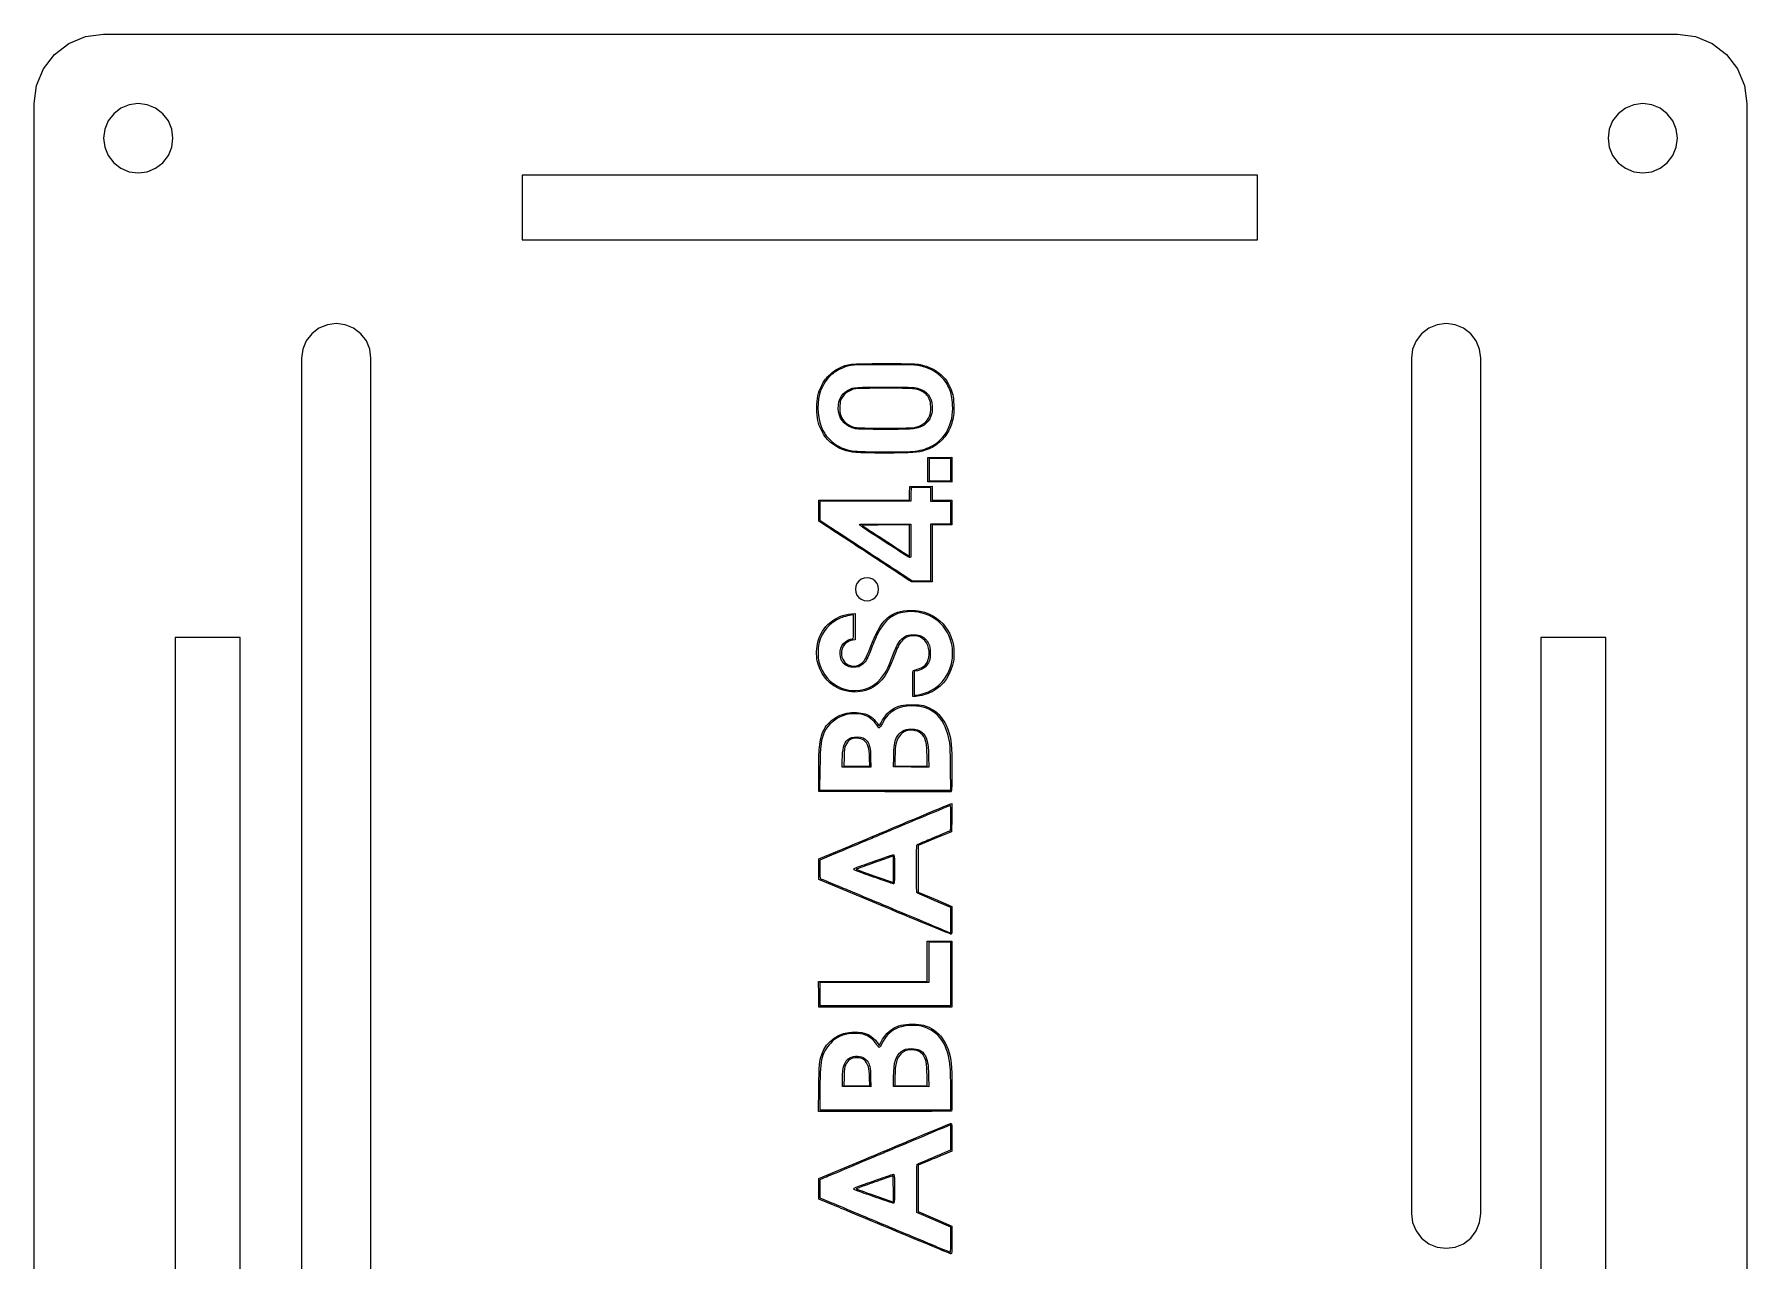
# Model space of a CAD drawing. Extents: x -200 to -42, y 99 to 278.
# Drawn here: x -200.4 to -126.3, y 133.9 to 187 of the extents above; entities that cross this region are included whole.
import ezdxf

# ---------------------------------------------------------------- set-up
doc = ezdxf.new("R2010")
doc.units = 0
doc.layers.add('Layer0', color=7, linetype='CONTINUOUS')

msp = doc.modelspace()

# ---------------------------------------------------------------- linework, layer by layer
at = {"layer": 'Layer0', "color": 7}
for points in [[(-198.901925, 186.598082), (-198.17838, 186.897782)], [(-198.17838, 186.897782), (-197.401925, 187.000006)], [(-197.401925, 187.000006), (-129.33805, 187.000006)], [(-129.33805, 187.000006), (-128.561592, 186.897782)], [(-128.561592, 186.897782), (-127.83805, 186.598082)], [(-200.000001, 185.500006), (-199.523243, 186.121327)], [(-199.523243, 186.121327), (-198.901925, 186.598082)], [(-127.83805, 186.598082), (-127.21673, 186.121327)], [(-127.21673, 186.121327), (-126.739975, 185.500006)], [(-200.299701, 184.776465), (-200.000001, 185.500006)], [(-126.739975, 185.500006), (-126.440271, 184.776465)], [(-200.401925, 184.000006), (-200.299701, 184.776465)], [(-126.440271, 184.776465), (-126.338051, 184.000006)], [(-200.401925, 101.500005), (-200.401925, 184.000006)], [(-196.651922, 183.799044), (-196.962584, 183.560665)], [(-196.290153, 183.948896), (-196.651922, 183.799044)], [(-195.901922, 184.000006), (-196.290153, 183.948896)], [(-195.513695, 183.948896), (-195.901922, 184.000006)], [(-195.151925, 183.799044), (-195.513695, 183.948896)], [(-194.841264, 183.560665), (-195.151925, 183.799044)], [(-131.58805, 183.799044), (-131.898712, 183.560665)], [(-131.226278, 183.948896), (-131.58805, 183.799044)], [(-130.83805, 184.000006), (-131.226278, 183.948896)], [(-130.449822, 183.948896), (-130.83805, 184.000006)], [(-130.08805, 183.799044), (-130.449822, 183.948896)], [(-129.777388, 183.560665), (-130.08805, 183.799044)], [(-126.338051, 184.000006), (-126.338051, 101.500005)], [(-197.200963, 183.250007), (-197.350812, 182.888234)], [(-196.962584, 183.560665), (-197.200963, 183.250007)], [(-194.602885, 183.250007), (-194.841264, 183.560665)], [(-194.453036, 182.888234), (-194.602885, 183.250007)], [(-132.137088, 183.250007), (-132.286939, 182.888234)], [(-131.898712, 183.560665), (-132.137088, 183.250007)], [(-129.539012, 183.250007), (-129.777388, 183.560665)], [(-129.389161, 182.888234), (-129.539012, 183.250007)], [(-197.350812, 182.888234), (-197.401925, 182.500007)], [(-197.401925, 182.500007), (-197.350812, 182.111779)], [(-194.401923, 182.500007), (-194.453036, 182.888234)], [(-194.453036, 182.111779), (-194.401923, 182.500007)], [(-132.286939, 182.888234), (-132.33805, 182.500007)], [(-132.33805, 182.500007), (-132.286939, 182.111779)], [(-129.33805, 182.500007), (-129.389161, 182.888234)], [(-129.389161, 182.111779), (-129.33805, 182.500007)], [(-197.350812, 182.111779), (-197.200963, 181.750007)], [(-197.200963, 181.750007), (-196.962584, 181.439345)], [(-194.841264, 181.439345), (-194.602885, 181.750007)], [(-194.602885, 181.750007), (-194.453036, 182.111779)], [(-132.286939, 182.111779), (-132.137088, 181.750007)], [(-132.137088, 181.750007), (-131.898712, 181.439345)], [(-129.777388, 181.439345), (-129.539012, 181.750007)], [(-129.539012, 181.750007), (-129.389161, 182.111779)], [(-196.962584, 181.439345), (-196.651922, 181.200969)], [(-196.651922, 181.200969), (-196.290153, 181.051117)], [(-196.290153, 181.051117), (-195.901922, 181.000007)], [(-195.901922, 181.000007), (-195.513695, 181.051117)], [(-195.513695, 181.051117), (-195.151925, 181.200969)], [(-195.151925, 181.200969), (-194.841264, 181.439345)], [(-147.501923, 180.900007), (-179.301925, 180.900007)], [(-179.301925, 180.900007), (-179.301925, 178.100007)], [(-147.501923, 178.100007), (-147.501923, 180.900007)], [(-131.898712, 181.439345), (-131.58805, 181.200969)], [(-131.58805, 181.200969), (-131.226278, 181.051117)], [(-131.226278, 181.051117), (-130.83805, 181.000007)], [(-130.83805, 181.000007), (-130.449822, 181.051117)], [(-130.449822, 181.051117), (-130.08805, 181.200969)], [(-130.08805, 181.200969), (-129.777388, 181.439345)], [(-179.301925, 178.100007), (-147.501923, 178.100007)], [(-188.08805, 174.282652), (-188.398709, 174.044273)], [(-187.726278, 174.432501), (-188.08805, 174.282652)], [(-187.33805, 174.483614), (-187.726278, 174.432501)], [(-186.949822, 174.432501), (-187.33805, 174.483614)], [(-186.58805, 174.282652), (-186.949822, 174.432501)], [(-186.277391, 174.044273), (-186.58805, 174.282652)], [(-140.08805, 174.282652), (-140.398712, 174.044273)], [(-139.726278, 174.432501), (-140.08805, 174.282652)], [(-139.33805, 174.483614), (-139.726278, 174.432501)], [(-138.949822, 174.432501), (-139.33805, 174.483614)], [(-138.58805, 174.282652), (-138.949822, 174.432501)], [(-138.277391, 174.044273), (-138.58805, 174.282652)], [(-188.786939, 173.371842), (-188.83805, 172.983614)], [(-188.637088, 173.733614), (-188.786939, 173.371842)], [(-188.398709, 174.044273), (-188.637088, 173.733614)], [(-186.039012, 173.733614), (-186.277391, 174.044273)], [(-185.889161, 173.371842), (-186.039012, 173.733614)], [(-185.83805, 172.983614), (-185.889161, 173.371842)], [(-140.786939, 173.371842), (-140.83805, 172.983614)], [(-140.637088, 173.733614), (-140.786939, 173.371842)], [(-140.398712, 174.044273), (-140.637088, 173.733614)], [(-138.039012, 173.733614), (-138.277391, 174.044273)], [(-137.889161, 173.371842), (-138.039012, 173.733614)], [(-137.83805, 172.983614), (-137.889161, 173.371842)], [(-188.83805, 172.983614), (-188.83805, 126.983613)], [(-185.83805, 126.983613), (-185.83805, 172.983614)], [(-140.83805, 172.983614), (-140.83805, 135.983612)], [(-137.83805, 135.983612), (-137.83805, 172.983614)], [(-164.869168, 163.120992), (-164.886214, 162.991582)], [(-164.886203, 162.991582), (-164.869156, 162.862172)], [(-164.819217, 163.241583), (-164.869168, 163.120992)], [(-164.739757, 163.345136), (-164.819217, 163.241583)], [(-164.636204, 163.424595), (-164.739757, 163.345136)], [(-164.515614, 163.474546), (-164.636204, 163.424595)], [(-164.386204, 163.491581), (-164.515614, 163.474535)], [(-164.256793, 163.474546), (-164.386204, 163.491592)], [(-164.136203, 163.424595), (-164.256793, 163.474546)], [(-164.03265, 163.345136), (-164.136203, 163.424595)], [(-163.95319, 163.241583), (-164.03265, 163.345136)], [(-163.903239, 163.120992), (-163.95319, 163.241583)], [(-163.886205, 162.991582), (-163.903251, 163.120992)], [(-163.903239, 162.862172), (-163.886193, 162.991582)], [(-164.869168, 162.862172), (-164.819217, 162.741581)], [(-164.819217, 162.741581), (-164.739757, 162.638028)], [(-164.739757, 162.638028), (-164.636204, 162.558568)], [(-164.636204, 162.558568), (-164.515614, 162.508621)], [(-164.515614, 162.508621), (-164.386204, 162.491574)], [(-164.386204, 162.491583), (-164.256793, 162.508629)], [(-164.256793, 162.508621), (-164.136203, 162.558568)], [(-164.136203, 162.558568), (-164.03265, 162.638028)], [(-164.03265, 162.638028), (-163.95319, 162.741581)], [(-163.95319, 162.741581), (-163.903239, 162.862172)], [(-194.301923, 160.900008), (-194.301923, 124.600007)], [(-191.501923, 160.900008), (-194.301923, 160.900008)], [(-191.501923, 124.600007), (-191.501923, 160.900008)], [(-135.23805, 160.900008), (-135.23805, 124.600007)], [(-132.43805, 160.900008), (-135.23805, 160.900008)], [(-132.43805, 124.600007), (-132.43805, 160.900008)], [(-140.83805, 135.983612), (-140.786939, 135.595385)], [(-140.786939, 135.595385), (-140.637088, 135.233612)], [(-138.039012, 135.233612), (-137.889161, 135.595385)], [(-137.889161, 135.595385), (-137.83805, 135.983612)], [(-140.637088, 135.233612), (-140.398712, 134.922953)], [(-140.398712, 134.922953), (-140.08805, 134.684574)], [(-138.58805, 134.684574), (-138.277391, 134.922953)], [(-138.277391, 134.922953), (-138.039012, 135.233612)], [(-140.08805, 134.684574), (-139.726278, 134.534726)], [(-139.726278, 134.534726), (-139.33805, 134.483612)], [(-139.33805, 134.483612), (-138.949822, 134.534726)], [(-138.949822, 134.534726), (-138.58805, 134.684574)]]:
    msp.add_lwpolyline(points, dxfattribs=at)
at = {"layer": 'Layer0', "color": 1}
for points in [[(-161.698006, 171.236168)], [(-160.726857, 171.348636)], [(-161.582854, 170.615584)], [(-160.645557, 170.506702)], [(-161.23184, 167.635814), (-161.748718, 167.642079), (-161.748718, 168.164755), (-161.748718, 168.687458), (-161.23184, 168.693724), (-160.714961, 168.699989), (-160.714961, 168.164803), (-160.714961, 167.629616), (-161.23184, 167.635881)], [(-161.226026, 168.652579), (-161.690637, 168.652579), (-161.690637, 168.164735), (-161.690637, 167.676894), (-161.226026, 167.676894), (-160.761415, 167.676894), (-160.761415, 168.164735), (-160.761415, 168.652579), (-161.226026, 168.652579)], [(-162.514427, 164.363639)], [(-160.637514, 159.941056)], [(-161.851284, 156.440577)], [(-160.80569, 156.351923)], [(-164.335308, 156.178531)], [(-163.24313, 150.253987)], [(-163.589741, 144.916662), (-166.464522, 144.922476), (-166.470731, 145.474187), (-166.47694, 146.025923), (-164.130234, 146.025923), (-161.783525, 146.025923), (-161.783525, 146.897078), (-161.783525, 147.768208), (-161.249222, 147.768208), (-160.714921, 147.768208), (-160.714921, 146.339446), (-160.714921, 144.910685), (-163.589702, 144.916499)], [(-161.237648, 147.72185), (-161.713875, 147.72185), (-161.713875, 146.850695), (-161.713875, 145.979565), (-164.071774, 145.979565), (-166.429676, 145.979565), (-166.429676, 145.480094), (-166.429676, 144.980648), (-163.595547, 144.980648), (-160.76142, 144.980648), (-160.76142, 146.351249), (-160.76142, 147.72185), (-161.237648, 147.72185)], [(-160.755607, 148.070676)], [(-164.327467, 142.329915)], [(-160.786039, 142.297508)], [(-163.268426, 137.616553)], [(-163.242408, 136.431807)], [(-160.754153, 134.248121)]]:
    msp.add_lwpolyline(points, close=True, dxfattribs=at)
for points in [[(-166.266571, 165.802044), (-166.476135, 165.936653), (-166.476135, 166.388637), (-166.476135, 166.840599), (-164.51385, 166.840599), (-162.551562, 166.840599), (-162.54507, 167.136786), (-162.538579, 167.432972), (-162.056544, 167.439238), (-161.574511, 167.445503), (-161.574511, 167.143026), (-161.574511, 166.840551), (-161.144743, 166.840551), (-160.714978, 166.840551), (-160.714978, 166.306245), (-160.714978, 165.771962), (-161.144743, 165.771962), (-161.144726, 165.771987)], [(-161.191186, 166.794137), (-161.620951, 166.794137), (-161.620951, 167.096123), (-161.620951, 167.398137), (-162.050022, 167.398137), (-162.479093, 167.398137), (-162.485584, 167.101951), (-162.492075, 166.805764), (-164.460863, 166.799725), (-166.429653, 166.793685), (-166.429653, 166.386518), (-166.429653, 165.97937), (-166.01731, 165.710313)], [(-162.797078, 163.598413), (-162.428397, 163.355815), (-162.024664, 163.355815), (-161.620928, 163.355815), (-161.620928, 164.587046), (-161.620928, 165.818257), (-161.191163, 165.818257), (-160.761398, 165.818257), (-160.761398, 166.306098), (-160.761398, 166.793942), (-161.191163, 166.793942), (-161.191186, 166.794137)], [(-163.609099, 165.812853), (-162.492097, 165.806813), (-162.485945, 165.091874)], [(-162.614057, 164.46159), (-162.550173, 164.419282), (-162.550173, 165.095647), (-162.550173, 165.771987), (-163.589101, 165.771987), (-163.589101, 165.771987)], [(-161.144726, 165.771987), (-161.574491, 165.771987), (-161.574491, 164.540779), (-161.574491, 163.309545), (-162.019056, 163.309545), (-162.463624, 163.309545), (-162.628859, 163.418556)], [(-165.053272, 161.931761), (-164.896467, 161.945675), (-164.896467, 161.375188), (-164.896467, 160.804724), (-164.995194, 160.788722)], [(-160.73928, 160.697869), (-160.739241, 160.698035)], [(-162.196726, 159.470098), (-162.341145, 159.442637), (-162.341145, 158.925276), (-162.341145, 158.407912), (-162.288875, 158.407912)], [(-162.268295, 158.355625), (-162.399178, 158.349811), (-162.404851, 158.895744)], [(-164.836083, 155.295006), (-165.453991, 155.295006), (-165.453427, 155.579591)], [(-165.380137, 155.730585), (-165.38897, 155.341472), (-164.826219, 155.341472), (-164.263468, 155.341472), (-164.274983, 155.68412)], [(-164.228399, 155.695748), (-164.21807, 155.295006), (-164.835975, 155.295006), (-164.836083, 155.295006)], [(-162.471193, 155.300484), (-163.235476, 155.306524), (-163.232203, 155.736298)], [(-163.177223, 155.695748), (-163.177378, 155.341472), (-162.477789, 155.341472), (-161.778199, 155.341472), (-161.78915, 155.811882)], [(-161.721075, 155.765008), (-161.706907, 155.29427), (-162.471187, 155.300309), (-162.471193, 155.300484)], [(-163.618779, 154.232011), (-166.464522, 154.23805), (-166.471521, 155.02788)], [(-166.422665, 155.196212), (-166.436184, 154.296024), (-163.59628, 154.296024), (-160.756377, 154.296024), (-160.767976, 155.242674)], [(-160.743985, 154.237748), (-160.743999, 154.237119)], [(-160.766836, 153.709821), (-160.714179, 153.720968), (-160.72036, 153.112907), (-160.726569, 152.504842), (-161.446715, 152.205037), (-162.166864, 151.90523), (-162.166864, 150.900651), (-162.166864, 149.89607), (-161.44091, 149.582662), (-160.714955, 149.26928), (-160.714955, 148.669828)], [(-163.630393, 149.254164), (-166.464522, 150.437403), (-166.464522, 150.881127), (-166.464522, 151.324848), (-165.175226, 151.866766)], [(-166.017324, 151.444905), (-166.429667, 151.270145), (-166.429667, 150.880709)], [(-164.048186, 150.588629), (-163.24709, 150.307668), (-163.24709, 150.881962), (-163.24709, 151.456256), (-163.520049, 151.358664), (-163.520049, 151.358664)], [(-161.104064, 148.266251), (-160.761415, 148.12094), (-160.761415, 148.670751), (-160.761415, 149.220537), (-161.487369, 149.532621), (-161.487375, 149.532621)], [(-163.932751, 143.371789), (-163.854709, 143.255912), (-163.792044, 143.380679)], [(-161.847759, 142.60721), (-161.847601, 142.60721)], [(-164.830269, 141.478256), (-165.442378, 141.484521), (-165.449349, 141.740068)], [(-165.380137, 141.908402), (-165.38897, 141.519288), (-164.825722, 141.519288), (-164.262469, 141.519288), (-164.275733, 141.86194)], [(-164.228495, 141.873263), (-164.218137, 141.472126), (-164.830246, 141.478391), (-164.830269, 141.478256)], [(-162.47134, 141.478326), (-163.235476, 141.484366), (-163.233783, 141.902538)], [(-163.176994, 141.8968), (-163.177559, 141.519288), (-162.478257, 141.519288), (-161.778956, 141.519288), (-161.789144, 141.989702)], [(-161.720886, 141.942873), (-161.707226, 141.472112), (-162.471362, 141.478152), (-162.47134, 141.478326)], [(-163.61329, 140.404169), (-166.480651, 140.404169), (-166.468826, 141.408886)], [(-166.429196, 141.130169), (-166.429761, 140.4739), (-163.595634, 140.4739), (-160.761505, 140.4739), (-160.761739, 141.246326)], [(-160.730449, 140.418551), (-160.730446, 140.419719)], [(-161.138921, 138.580167), (-160.761426, 138.738239), (-160.761426, 139.280854)], [(-160.714967, 139.291485), (-160.714967, 138.689804), (-161.022769, 138.560163)], [(-165.697919, 136.294875), (-166.464528, 136.614757), (-166.464528, 137.059037), (-166.464528, 137.503317), (-164.815156, 138.195904)], [(-161.748724, 138.256943), (-162.166876, 138.083368), (-162.166876, 137.078462), (-162.166876, 136.073559), (-161.440921, 135.760408), (-160.714967, 135.447277), (-160.714967, 134.84771)], [(-166.365809, 137.475955), (-166.429693, 137.44648), (-166.429693, 137.057459), (-166.429693, 136.668439), (-166.249655, 136.593847)], [(-164.048186, 136.766449), (-163.24709, 136.485485), (-163.24709, 137.05103)], [(-161.498997, 135.716449), (-162.236568, 136.034059), (-162.236568, 137.072499)], [(-160.76142, 134.858339), (-160.76142, 135.398842), (-161.498988, 135.716449), (-161.498997, 135.716449)]]:
    msp.add_lwpolyline(points, dxfattribs=at)
for points in [[(-165.616551, 172.540068), (-165.177732, 172.756138), (-165.218556, 172.751707), (-163.653631, 172.752285)], [(-163.630398, 172.706311), (-165.029571, 172.706311), (-165.102289, 172.700498), (-165.450616, 172.561071)], [(-163.653631, 172.752285), (-162.412245, 172.752285), (-162.264446, 172.748814), (-162.085932, 172.710302)], [(-162.190105, 172.675978), (-162.31134, 172.698499), (-162.677831, 172.706311), (-163.630398, 172.706311)], [(-160.967544, 171.93291), (-161.220548, 172.320468), (-161.635189, 172.57249), (-162.190105, 172.675978)], [(-162.085932, 172.710302), (-161.337193, 172.549003), (-160.869384, 172.114889), (-160.679714, 171.405405)], [(-165.984253, 172.221648), (-166.168939, 172.047466), (-166.369419, 171.697322), (-166.438755, 171.427825)], [(-166.344738, 171.811879), (-166.254738, 171.994668), (-166.201903, 172.066708), (-166.036645, 172.231975)], [(-166.036645, 172.231975), (-165.87139, 172.397219), (-165.799347, 172.450065), (-165.616551, 172.540068)], [(-165.450616, 172.561071), (-165.61455, 172.495438), (-165.85839, 172.340337), (-165.984253, 172.221648)], [(-160.726857, 171.348636), (-160.774561, 171.57543), (-160.843643, 171.743112), (-160.967544, 171.93291)], [(-166.438755, 171.427825), (-166.574326, 170.900877), (-166.520924, 170.316253), (-166.295586, 169.86058)], [(-166.553605, 170.824637), (-166.553041, 171.292079), (-166.517018, 171.461988), (-166.344738, 171.811879)], [(-165.616407, 170.669959), (-165.68604, 171.060767), (-165.520093, 171.437186), (-165.201795, 171.610437)], [(-165.525312, 171.161483), (-165.547325, 171.10757), (-165.55834, 170.994058), (-165.557962, 170.824637)], [(-164.977772, 171.641947), (-165.240163, 171.562434), (-165.429283, 171.396493), (-165.525312, 171.161483)], [(-165.201795, 171.610437), (-164.969656, 171.736762), (-164.856764, 171.74528), (-163.522668, 171.737109)], [(-163.618785, 171.684162), (-164.731059, 171.684162), (-164.850654, 171.680436), (-164.977772, 171.641947)], [(-162.034158, 171.564869), (-162.2649, 171.680473), (-162.313911, 171.684162), (-163.618785, 171.684162)], [(-163.522668, 171.737109), (-162.34033, 171.729913), (-162.302001, 171.728304), (-162.154275, 171.678416)], [(-162.154275, 171.678416), (-161.773957, 171.550259), (-161.596936, 171.321052), (-161.565807, 170.916458)], [(-161.698006, 171.236168), (-161.770187, 171.383705), (-161.872803, 171.484035), (-162.034158, 171.564869)], [(-161.628822, 170.883492), (-161.633083, 171.072084), (-161.643328, 171.124419), (-161.698006, 171.236168)], [(-160.683143, 170.963471), (-160.689437, 171.090931), (-160.709108, 171.264274), (-160.726857, 171.348636)], [(-160.679714, 171.405405), (-160.635603, 171.240393), (-160.615043, 170.699497), (-160.645557, 170.506702)], [(-166.3437, 169.838392), (-166.518215, 170.186589), (-166.554246, 170.355894), (-166.553605, 170.824637)], [(-164.8779, 169.933091), (-165.294124, 170.021145), (-165.545491, 170.271936), (-165.616407, 170.669959)], [(-165.557962, 170.824637), (-165.557398, 170.583777), (-165.553192, 170.560988), (-165.484045, 170.427703)], [(-165.484045, 170.427703), (-165.374757, 170.217015), (-165.209423, 170.085909), (-164.95454, 170.007813)], [(-161.582868, 170.615575), (-161.66051, 170.248531), (-161.899103, 170.028725), (-162.313583, 169.942413)], [(-162.236568, 170.016401), (-161.952717, 170.105964), (-161.777454, 170.251991), (-161.684787, 170.476183)], [(-161.684787, 170.476183), (-161.627227, 170.615434), (-161.623415, 170.643168), (-161.628822, 170.883492)], [(-161.620801, 169.163861), (-160.993706, 169.479775), (-160.643104, 170.15268), (-160.683143, 170.963471)], [(-161.565807, 170.916458), (-161.558667, 170.823576), (-161.565886, 170.695721), (-161.582854, 170.615584)], [(-160.645557, 170.506702), (-160.684862, 170.25835), (-160.740595, 170.081247), (-160.848875, 169.86058)], [(-165.404001, 169.021593), (-165.827131, 169.176022), (-166.154213, 169.460327), (-166.3437, 169.838392)], [(-166.295586, 169.86058), (-166.229944, 169.727825), (-166.159601, 169.636431), (-166.000136, 169.47678)], [(-164.95454, 170.007813), (-164.82686, 169.968685), (-164.713742, 169.965109), (-163.607169, 169.965109)], [(-163.61916, 169.907042), (-164.369346, 169.907042), (-164.796577, 169.915848), (-164.8779, 169.933091)], [(-162.313583, 169.942413), (-162.452352, 169.913516), (-162.691829, 169.907042), (-163.61916, 169.907042)], [(-163.607169, 169.965109), (-162.42575, 169.965109), (-162.395603, 169.965109), (-162.236568, 170.016401)], [(-160.848875, 169.86058), (-161.044653, 169.461602), (-161.411965, 169.152256), (-161.8654, 169.004487)], [(-166.000136, 169.47678), (-165.731675, 169.207958), (-165.495585, 169.080427), (-165.090881, 168.985621)], [(-163.630398, 168.885082), (-164.889236, 168.885082), (-165.067832, 168.898995), (-165.404001, 169.021593)], [(-165.090881, 168.985621), (-164.879734, 168.936139), (-162.858467, 168.912096), (-162.413225, 168.953755)], [(-161.8654, 169.004487), (-162.191669, 168.898146), (-162.38588, 168.885011), (-163.630398, 168.885082)], [(-162.413225, 168.953755), (-162.106706, 168.98244), (-161.841203, 169.052832), (-161.620801, 169.163861)], [(-165.343157, 165.198924), (-165.735776, 165.456632), (-166.151312, 165.728031), (-166.266571, 165.802044)], [(-166.01731, 165.710313), (-165.790522, 165.562313), (-165.406347, 165.310966), (-165.163587, 165.151756)], [(-164.222774, 164.464237), (-164.446365, 164.610634), (-164.950541, 164.941241), (-165.343157, 165.198924)], [(-164.726104, 165.789231), (-164.726104, 165.812966), (-164.503089, 165.817685), (-163.609099, 165.812853)], [(-163.864634, 165.204006), (-164.338443, 165.509546), (-164.726104, 165.772893), (-164.726104, 165.789231)], [(-163.589101, 165.771987), (-164.514581, 165.771987), (-164.622652, 165.768262), (-164.578775, 165.7375)], [(-164.578775, 165.7375), (-164.551682, 165.718478), (-164.112916, 165.433191), (-163.603731, 165.103445)], [(-162.776112, 164.499422), (-162.900992, 164.581393), (-163.390828, 164.898444), (-163.864634, 165.204006)], [(-165.163587, 165.151756), (-164.155761, 164.490777), (-163.142744, 163.825856), (-162.797078, 163.598413)], [(-162.628859, 163.418556), (-162.831422, 163.552165), (-163.673302, 164.104483), (-164.222774, 164.464237)], [(-163.603731, 165.103445), (-163.094546, 164.773699), (-162.649194, 164.484868), (-162.614057, 164.46159)], [(-162.514432, 164.363673), (-162.534527, 164.356025), (-162.64428, 164.412898), (-162.776112, 164.499422)], [(-162.485945, 165.091874), (-162.480639, 164.475969), (-162.484534, 164.37508), (-162.514427, 164.363639)], [(-166.511867, 160.719329), (-166.338411, 161.387476), (-165.759009, 161.869099), (-165.053272, 161.931761)], [(-165.522233, 161.755251), (-165.990459, 161.564709), (-166.348193, 161.145933), (-166.466661, 160.649668)], [(-164.975215, 161.892481), (-165.05196, 161.892481), (-165.398882, 161.80545), (-165.522233, 161.755251)], [(-164.966156, 161.369803), (-164.966156, 161.657286), (-164.97022, 161.892481), (-164.975215, 161.892481)], [(-164.254843, 160.456052), (-163.788152, 161.689581), (-163.368795, 162.076468), (-162.496932, 162.077882)], [(-162.639764, 162.021567), (-163.237627, 161.973062), (-163.616225, 161.687201), (-163.941342, 161.038782)], [(-160.739241, 160.698035), (-160.950083, 161.533354), (-161.754298, 162.093421), (-162.639764, 162.021567)], [(-162.496932, 162.077882), (-161.925034, 162.077882), (-161.450824, 161.880216), (-161.098676, 161.49231)], [(-161.098676, 161.49231), (-160.778701, 161.139865), (-160.617882, 160.704986), (-160.625209, 160.211992)], [(-166.535546, 159.894244), (-166.581921, 160.123171), (-166.571391, 160.490052), (-166.511867, 160.719329)], [(-164.995194, 160.788722), (-165.235128, 160.749916), (-165.399692, 160.617836), (-165.466804, 160.410214)], [(-165.406761, 160.645025), (-165.314853, 160.749442), (-165.12393, 160.847125), (-165.011746, 160.847125)], [(-165.011746, 160.847125), (-164.967796, 160.847125), (-164.966156, 160.865921), (-164.966156, 161.369803)], [(-163.941342, 161.038782), (-163.994191, 160.933392), (-164.106321, 160.666819), (-164.190522, 160.446409)], [(-163.282128, 160.103734), (-163.081188, 160.644723), (-162.955407, 160.838469), (-162.727315, 160.958317)], [(-162.884474, 160.752098), (-163.005705, 160.61728), (-163.063366, 160.498755), (-163.27315, 159.953169)], [(-162.364335, 160.974088), (-162.589724, 160.974088), (-162.745397, 160.906806), (-162.884474, 160.752098)], [(-162.727315, 160.958317), (-162.621276, 161.014017), (-162.582962, 161.020864), (-162.375988, 161.021095)], [(-162.375988, 161.021095), (-162.174532, 161.021095), (-162.128784, 161.013673), (-162.031485, 160.964027)], [(-162.076816, 160.916949), (-162.168264, 160.96362), (-162.223696, 160.974621), (-162.364335, 160.974088)], [(-161.711668, 160.045656), (-161.641906, 160.419939), (-161.788562, 160.7699), (-162.076816, 160.916949)], [(-162.031485, 160.964027), (-161.89638, 160.895026), (-161.774926, 160.76578), (-161.707034, 160.618753)], [(-166.466661, 160.649668), (-166.517913, 160.434965), (-166.518582, 160.046943), (-166.468072, 159.84821)], [(-165.541754, 160.16851), (-165.55499, 160.399156), (-165.522619, 160.513388), (-165.406761, 160.645025)], [(-165.281418, 159.698096), (-165.450901, 159.802883), (-165.528856, 159.943734), (-165.541754, 160.16851)], [(-165.466804, 160.410214), (-165.541681, 160.178594), (-165.459212, 159.899372), (-165.2785, 159.772724)], [(-164.600788, 159.809046), (-164.460995, 159.937898), (-164.426412, 160.00258), (-164.254843, 160.456052)], [(-164.190522, 160.446409), (-164.369538, 159.977781), (-164.416305, 159.889869), (-164.554126, 159.762824)], [(-163.652361, 159.302136), (-163.518017, 159.509225), (-163.441033, 159.675908), (-163.282128, 160.103734)], [(-162.216956, 159.528709), (-161.924484, 159.603371), (-161.763385, 159.768175), (-161.711668, 160.045656)], [(-161.656392, 160.229874), (-161.655828, 159.963323), (-161.659299, 159.942761), (-161.725534, 159.814115)], [(-161.707034, 160.618753), (-161.664619, 160.526896), (-161.656855, 160.467273), (-161.656392, 160.229874)], [(-161.655842, 158.592835), (-161.116555, 158.854862), (-160.76954, 159.364541), (-160.692025, 160.008462)], [(-160.692025, 160.008462), (-160.667951, 160.20854), (-160.687396, 160.492287), (-160.73928, 160.697869)], [(-160.625209, 160.211992), (-160.627184, 160.094926), (-160.63249, 159.973012), (-160.637514, 159.941056)], [(-165.66088, 158.726693), (-166.112046, 158.948311), (-166.429882, 159.372564), (-166.535546, 159.894244)], [(-166.468072, 159.84821), (-166.446962, 159.765147), (-166.38139, 159.598904), (-166.322378, 159.478753)], [(-166.322378, 159.478753), (-166.091545, 159.008783), (-165.633445, 158.684535), (-165.107016, 158.618532)], [(-164.999396, 159.619537), (-165.137561, 159.626508), (-165.188669, 159.640647), (-165.281418, 159.698096)], [(-165.2785, 159.772724), (-165.063624, 159.622125), (-164.787512, 159.63693), (-164.600788, 159.809046)], [(-165.107016, 158.618532), (-164.523516, 158.545377), (-163.97653, 158.802436), (-163.652361, 159.302136)], [(-164.554126, 159.762824), (-164.685142, 159.642047), (-164.788266, 159.608883), (-164.999396, 159.619537)], [(-163.27315, 159.953169), (-163.467943, 159.446574), (-163.597026, 159.222614), (-163.828817, 158.989044)], [(-162.404851, 158.895744), (-162.407984, 159.195992), (-162.402876, 159.452097), (-162.393252, 159.464888)], [(-162.393252, 159.464888), (-162.383741, 159.477644), (-162.304405, 159.506383), (-162.216956, 159.528709)], [(-161.725534, 159.814115), (-161.817231, 159.636013), (-161.990927, 159.509202), (-162.196726, 159.470098)], [(-160.637505, 159.941112), (-160.735532, 159.318011), (-161.068786, 158.82627), (-161.572394, 158.561624)], [(-163.828817, 158.989044), (-164.297721, 158.516542), (-165.021903, 158.412845), (-165.66088, 158.726693)], [(-162.288875, 158.407912), (-162.171944, 158.407912), (-161.830272, 158.508078), (-161.655842, 158.592835)], [(-161.572394, 158.561624), (-161.763721, 158.461085), (-162.093992, 158.363307), (-162.268295, 158.355625)], [(-163.793531, 157.200009), (-163.58408, 157.616925), (-163.294777, 157.863909), (-162.904636, 157.958879)], [(-162.412347, 157.947712), (-163.062556, 157.942378), (-163.44854, 157.723032), (-163.719092, 157.205112)], [(-162.904636, 157.958879), (-162.678282, 158.014), (-162.146999, 158.01365), (-161.948024, 157.958879)], [(-160.805709, 156.352013), (-160.97399, 157.400435), (-161.532279, 157.954931), (-162.412347, 157.947712)], [(-161.948024, 157.958879), (-161.264882, 157.768777), (-160.852011, 157.195691), (-160.740598, 156.282948)], [(-166.240985, 156.932787), (-166.12417, 157.149043), (-165.876066, 157.38259), (-165.639826, 157.498702)], [(-165.433113, 157.524348), (-165.744861, 157.41942), (-166.085619, 157.122607), (-166.221749, 156.837354)], [(-165.639826, 157.498702), (-165.371303, 157.630666), (-165.161141, 157.672232), (-164.838372, 157.65717)], [(-164.420415, 157.521328), (-164.703133, 157.629803), (-165.116219, 157.631056), (-165.433113, 157.524348)], [(-164.838372, 157.65717), (-164.542958, 157.643482), (-164.363036, 157.590167), (-164.194572, 157.466766)], [(-163.935737, 157.077951), (-164.003939, 157.225119), (-164.260818, 157.460102), (-164.420415, 157.521328)], [(-164.194572, 157.466766), (-164.095927, 157.39452), (-163.951615, 157.231827), (-163.883419, 157.115972)], [(-163.863189, 156.990852), (-163.880885, 156.990852), (-163.913532, 157.030049), (-163.935737, 157.077951)], [(-163.883419, 157.115972), (-163.860474, 157.077051), (-163.850704, 157.086195), (-163.793531, 157.200009)], [(-163.719092, 157.205112), (-163.780651, 157.087259), (-163.845497, 156.990852), (-163.863189, 156.990852)], [(-166.471521, 155.02788), (-166.481822, 156.190371), (-166.43558, 156.57259), (-166.240985, 156.932787)], [(-166.221749, 156.837354), (-166.377942, 156.510089), (-166.406412, 156.277518), (-166.422665, 155.196212)], [(-165.453427, 155.579591), (-165.452862, 156.076714), (-165.387477, 156.341199), (-165.232255, 156.477478)], [(-164.83183, 156.548962), (-165.077671, 156.548962), (-165.217311, 156.458194), (-165.318584, 156.235554)], [(-165.232255, 156.477478), (-165.125781, 156.570964), (-165.006361, 156.606866), (-164.803432, 156.60638)], [(-164.335319, 156.178531), (-164.418662, 156.437631), (-164.569109, 156.549865), (-164.83183, 156.548962)], [(-164.803432, 156.60638), (-164.600839, 156.60638), (-164.484945, 156.553836), (-164.379131, 156.415815)], [(-164.379131, 156.415815), (-164.268054, 156.270922), (-164.239739, 156.135642), (-164.228399, 155.695748)], [(-163.232203, 155.736298), (-163.228703, 156.193692), (-163.198852, 156.392241), (-163.105471, 156.578883)], [(-162.91989, 156.716921), (-163.113393, 156.528004), (-163.176935, 156.275844), (-163.177223, 155.695748)], [(-163.105471, 156.578883), (-162.984318, 156.821064), (-162.772832, 156.944276), (-162.478288, 156.944276)], [(-162.395685, 156.89022), (-162.611316, 156.910398), (-162.778327, 156.855128), (-162.91989, 156.716921)], [(-162.478288, 156.944276), (-162.255976, 156.944276), (-162.128917, 156.907887), (-162.017075, 156.812151)], [(-161.851315, 156.440577), (-161.940079, 156.715112), (-162.121026, 156.864574), (-162.395685, 156.89022)], [(-162.017075, 156.812151), (-161.797684, 156.624349), (-161.740867, 156.423362), (-161.721075, 155.765008)], [(-161.78915, 155.811882), (-161.798491, 156.213832), (-161.80755, 156.305365), (-161.851284, 156.440577)], [(-160.767976, 155.242674), (-160.774439, 155.768), (-160.791203, 156.261691), (-160.80569, 156.351923)], [(-160.740598, 156.282948), (-160.703071, 155.975484), (-160.705924, 154.252252), (-160.743985, 154.237748)], [(-165.318584, 156.235554), (-165.365122, 156.133252), (-165.372325, 156.074163), (-165.380137, 155.730585)], [(-164.274983, 155.68412), (-164.283731, 155.944473), (-164.298209, 156.063232), (-164.335308, 156.178531)], [(-160.743999, 154.237119), (-160.759973, 154.231079), (-162.05362, 154.228765), (-163.618779, 154.232011)], [(-160.790453, 153.639432), (-160.844388, 153.618773), (-162.838773, 152.783037), (-163.049625, 152.69285)], [(-162.352713, 153.053719), (-161.509445, 153.408484), (-160.795801, 153.703742), (-160.766836, 153.709821)], [(-160.761415, 153.104708), (-160.761415, 153.531905), (-160.767736, 153.648181), (-160.790453, 153.639432)], [(-165.175226, 151.866766), (-164.466112, 152.164809), (-163.195985, 152.698954), (-162.352713, 153.053719)], [(-163.049625, 152.69285), (-163.164616, 152.64367), (-163.436413, 152.528859), (-163.653617, 152.437718)], [(-160.790453, 152.547009), (-160.768383, 152.555814), (-160.761415, 152.689717), (-160.761415, 153.104708)], [(-165.09391, 151.833113), (-165.375, 151.715726), (-165.790539, 151.541013), (-166.017324, 151.444905)], [(-164.315688, 152.159309), (-164.462621, 152.097296), (-164.812822, 151.950526), (-165.09391, 151.833113)], [(-163.653617, 152.437718), (-163.870823, 152.34658), (-164.168754, 152.221276), (-164.315688, 152.159309)], [(-162.247811, 150.907399), (-162.248046, 151.691147), (-162.241603, 151.925948), (-162.219132, 151.943191)], [(-162.219132, 151.943191), (-162.203158, 151.955496), (-162.085556, 152.008757), (-161.957789, 152.061649)], [(-161.957789, 152.061649), (-161.830018, 152.11454), (-161.521634, 152.242745), (-161.272485, 152.346532)], [(-161.272485, 152.346532), (-161.023337, 152.450322), (-160.806424, 152.540532), (-160.790453, 152.547009)], [(-164.739653, 150.996124), (-164.615077, 151.039431), (-164.236674, 151.172414), (-163.898749, 151.291662)], [(-163.520049, 151.358664), (-163.670178, 151.304983), (-164.030697, 151.178194), (-164.321199, 151.076936)], [(-163.898749, 151.291662), (-163.560825, 151.410884), (-163.265508, 151.508428), (-163.242487, 151.508428)], [(-163.242487, 151.508428), (-163.203196, 151.508428), (-163.200628, 151.469947), (-163.200628, 150.881217)], [(-166.429667, 150.880709), (-166.429667, 150.590974), (-166.422245, 150.488206), (-166.40063, 150.479364)], [(-166.40063, 150.479364), (-166.384656, 150.472873), (-166.141609, 150.371143), (-165.860518, 150.253383)], [(-164.966117, 150.881869), (-164.966139, 150.905915), (-164.893075, 150.942767), (-164.739653, 150.996124)], [(-164.611849, 150.72245), (-164.860007, 150.809248), (-164.966091, 150.856989), (-164.966117, 150.881869)], [(-164.321199, 151.076936), (-164.611705, 150.975677), (-164.849367, 150.887601), (-164.849339, 150.881217)], [(-164.849339, 150.881217), (-164.849313, 150.874952), (-164.488789, 150.743174), (-164.048186, 150.588629)], [(-163.771622, 150.426264), (-164.038921, 150.521), (-164.417025, 150.654285), (-164.611849, 150.72245)], [(-163.24313, 150.253987), (-163.266498, 150.253987), (-163.504327, 150.331502), (-163.771622, 150.426264)], [(-163.200628, 150.881217), (-163.200628, 150.288963), (-163.202885, 150.253987), (-163.24313, 150.253987)], [(-162.230398, 149.869307), (-162.239796, 149.882769), (-162.247614, 150.349976), (-162.247811, 150.907399)], [(-165.860518, 150.253383), (-165.579431, 150.135623), (-165.22923, 149.989364), (-165.082296, 149.928348)], [(-165.082296, 149.928348), (-164.935363, 149.867309), (-164.464944, 149.671153), (-164.036923, 149.492399)], [(-161.487375, 149.532621), (-161.886649, 149.704272), (-162.221009, 149.855774), (-162.230398, 149.869307)], [(-164.036923, 149.492399), (-163.608899, 149.313671), (-162.965994, 149.045359), (-162.608243, 148.896151)], [(-160.755612, 148.070603), (-160.777964, 148.070603), (-162.071623, 148.603376), (-163.630393, 149.254164)], [(-162.608243, 148.896151), (-161.513198, 148.439479), (-161.457471, 148.41613), (-161.104064, 148.266251)], [(-160.714955, 148.669828), (-160.714955, 148.114311), (-160.717919, 148.0704), (-160.755607, 148.070676)], [(-166.345794, 142.865799), (-166.148295, 143.457359), (-165.592094, 143.840462), (-164.928666, 143.841878)], [(-165.427048, 143.702387), (-165.654067, 143.623825), (-165.777926, 143.544941), (-165.956525, 143.365143)], [(-164.447389, 143.709358), (-164.721433, 143.807368), (-165.132187, 143.804442), (-165.427048, 143.702387)], [(-164.928666, 143.841878), (-164.464983, 143.841878), (-164.149806, 143.69411), (-163.932751, 143.371789)], [(-163.979962, 143.314535), (-164.090895, 143.484723), (-164.290307, 143.65317), (-164.447389, 143.709358)], [(-163.792044, 143.380679), (-163.584376, 143.794138), (-163.294847, 144.040913), (-162.904644, 144.137066)], [(-163.145557, 143.979944), (-163.404307, 143.849095), (-163.582203, 143.657881), (-163.743668, 143.337093)], [(-161.980321, 144.075937), (-162.329543, 144.17174), (-162.851259, 144.128757), (-163.145557, 143.979944)], [(-162.904644, 144.137066), (-162.680232, 144.192373), (-162.149062, 144.191724), (-161.948035, 144.134808)], [(-160.785965, 142.297516), (-160.872162, 143.295852), (-161.264089, 143.879453), (-161.980321, 144.075937)], [(-161.948035, 144.134808), (-161.265212, 143.945217), (-160.852019, 143.371713), (-160.740609, 142.45897)], [(-165.956525, 143.365143), (-166.152624, 143.167757), (-166.293391, 142.905778), (-166.349212, 142.634357)], [(-163.857184, 143.169458), (-163.872988, 143.169458), (-163.928244, 143.235185), (-163.979962, 143.314535)], [(-163.743668, 143.337093), (-163.790291, 143.244445), (-163.841374, 143.169018), (-163.857184, 143.169458)], [(-163.233783, 141.902538), (-163.231243, 142.533321), (-163.146833, 142.81354), (-162.903874, 142.998279)], [(-162.903874, 142.998279), (-162.780046, 143.09246), (-162.676484, 143.121865), (-162.468887, 143.121865)], [(-162.135628, 142.994165), (-162.376699, 143.125364), (-162.701994, 143.091593), (-162.903227, 142.914445)], [(-162.468887, 143.121865), (-162.171177, 143.121865), (-161.992592, 143.034647), (-161.877129, 142.832827)], [(-161.847601, 142.60721), (-161.913559, 142.807545), (-161.995812, 142.918063), (-162.135628, 142.994165)], [(-166.468826, 141.408886), (-166.456493, 142.455566), (-166.447603, 142.560793), (-166.345794, 142.865799)], [(-166.349212, 142.634357), (-166.401739, 142.378923), (-166.428657, 141.872724), (-166.429196, 141.130169)], [(-165.449349, 141.740068), (-165.467326, 142.399212), (-165.324968, 142.711598), (-164.977287, 142.775885)], [(-165.318584, 142.413374), (-165.365122, 142.311071), (-165.372325, 142.252005), (-165.380137, 141.908402)], [(-164.828293, 142.726782), (-165.077958, 142.726782), (-165.216775, 142.637196), (-165.318584, 142.413374)], [(-164.977287, 142.775885), (-164.7167, 142.824044), (-164.506789, 142.760109), (-164.379235, 142.593722)], [(-164.327501, 142.329915), (-164.413983, 142.611782), (-164.56025, 142.727685), (-164.828293, 142.726782)], [(-164.379235, 142.593722), (-164.268133, 142.448787), (-164.239843, 142.313574), (-164.228495, 141.873263)], [(-164.275733, 141.86194), (-164.284172, 142.07924), (-164.303081, 142.25045), (-164.327467, 142.329915)], [(-162.903227, 142.914445), (-163.102327, 142.739197), (-163.17639, 142.463897), (-163.176994, 141.8968)], [(-161.877129, 142.832827), (-161.766668, 142.639753), (-161.736044, 142.465342), (-161.720886, 141.942873)], [(-161.789144, 141.989702), (-161.797695, 142.385476), (-161.807009, 142.483486), (-161.847759, 142.60721)], [(-160.761739, 141.246326), (-160.761892, 141.671135), (-160.772802, 142.144171), (-160.786039, 142.297508)], [(-160.740609, 142.45897), (-160.713177, 142.234312), (-160.704273, 140.44473), (-160.730449, 140.418551)], [(-160.730446, 140.419719), (-160.73897, 140.41114), (-162.036244, 140.404169), (-163.61329, 140.404169)], [(-164.815156, 138.195904), (-163.908003, 138.576825), (-162.628168, 139.114543), (-161.971078, 139.390816)], [(-160.767353, 139.823469), (-160.780166, 139.823469), (-161.690231, 139.443081), (-163.084496, 138.854955)], [(-161.971078, 139.390816), (-161.313992, 139.667115), (-160.762555, 139.893163), (-160.74567, 139.893163)], [(-160.761426, 139.280854), (-160.761426, 139.579293), (-160.763966, 139.823469), (-160.767353, 139.823469)], [(-160.74567, 139.893163), (-160.721003, 139.893163), (-160.714967, 139.774732), (-160.714967, 139.291485)], [(-163.793026, 138.556703), (-163.895238, 138.513907), (-164.417925, 138.29403), (-164.954554, 138.068072)], [(-163.084496, 138.854955), (-163.37197, 138.733693), (-163.690811, 138.599476), (-163.793026, 138.556703)], [(-161.841646, 138.286512), (-161.662773, 138.36108), (-161.346546, 138.493228), (-161.138921, 138.580167)], [(-161.022769, 138.560163), (-161.192063, 138.488842), (-161.518744, 138.352399), (-161.748724, 138.256943)], [(-164.954554, 138.068072), (-165.49118, 137.842116), (-166.013867, 137.623072), (-166.116082, 137.581346)], [(-162.236568, 137.072499), (-162.236568, 137.971202), (-162.231883, 138.113631), (-162.201719, 138.130945)], [(-162.201719, 138.130945), (-162.182556, 138.141867), (-162.020521, 138.211943), (-161.841646, 138.286512)], [(-166.116082, 137.581346), (-166.218294, 137.539594), (-166.330672, 137.492177), (-166.365809, 137.475955)], [(-164.966156, 137.058642), (-164.966156, 137.084437), (-164.867364, 137.129336), (-164.623504, 137.214417)], [(-164.588658, 136.891705), (-164.85931, 136.985419), (-164.966156, 137.032649), (-164.966156, 137.058642)], [(-164.460592, 137.206041), (-164.674446, 137.131565), (-164.849384, 137.065421), (-164.84935, 137.059037)], [(-164.84935, 137.059037), (-164.849299, 137.052772), (-164.488789, 136.920994), (-164.048186, 136.766449)], [(-164.623504, 137.214417), (-164.435048, 137.280144), (-164.056097, 137.413082), (-163.781399, 137.509816)], [(-163.680769, 137.478995), (-163.895823, 137.403337), (-164.246743, 137.280516), (-164.460592, 137.206041)], [(-163.781399, 137.509816), (-163.506698, 137.606573), (-163.263648, 137.68583), (-163.241287, 137.685991)], [(-163.268429, 137.616553), (-163.280169, 137.616553), (-163.465716, 137.554656), (-163.680769, 137.478995)], [(-163.24709, 137.05103), (-163.24709, 137.379128), (-163.256036, 137.616553), (-163.268426, 137.616553)], [(-163.200633, 137.059037), (-163.200633, 136.47075), (-163.203173, 136.431807), (-163.242408, 136.431807)], [(-163.241287, 137.685991), (-163.203568, 137.685991), (-163.200633, 137.64099), (-163.200633, 137.059037)], [(-166.249655, 136.593847), (-165.799654, 136.407366), (-164.797108, 135.988616), (-164.036945, 135.669663)], [(-162.862325, 135.111546), (-164.000267, 135.586435), (-165.276284, 136.118932), (-165.697919, 136.294875)], [(-163.74767, 136.596399), (-164.00259, 136.686913), (-164.381036, 136.819806), (-164.588658, 136.891705)], [(-163.242408, 136.431807), (-163.265381, 136.431807), (-163.49275, 136.505864), (-163.74767, 136.596399)], [(-164.036945, 135.669663), (-163.826128, 135.581214), (-163.444566, 135.422377), (-163.189031, 135.316707)], [(-163.189031, 135.316707), (-162.933496, 135.21104), (-162.588521, 135.066915), (-162.422422, 134.99643)], [(-160.754153, 134.248121), (-160.775715, 134.248121), (-161.724385, 134.636676), (-162.862325, 135.111546)], [(-162.422422, 134.99643), (-162.256323, 134.925945), (-162.06293, 134.844902), (-161.992657, 134.816355)], [(-161.992657, 134.816355), (-161.922387, 134.787808), (-161.625509, 134.663969), (-161.332932, 134.541126)], [(-160.781204, 134.317815), (-160.770339, 134.317815), (-160.76142, 134.561063), (-160.76142, 134.858339)], [(-160.714967, 134.84771), (-160.714967, 134.30071), (-160.71841, 134.248121), (-160.754153, 134.248121)], [(-161.332932, 134.541126), (-161.040352, 134.418306), (-160.792075, 134.317815), (-160.781204, 134.317815)]]:
    msp.add_open_spline(points, degree=3, dxfattribs=at)

doc.saveas('drawing.dxf')
